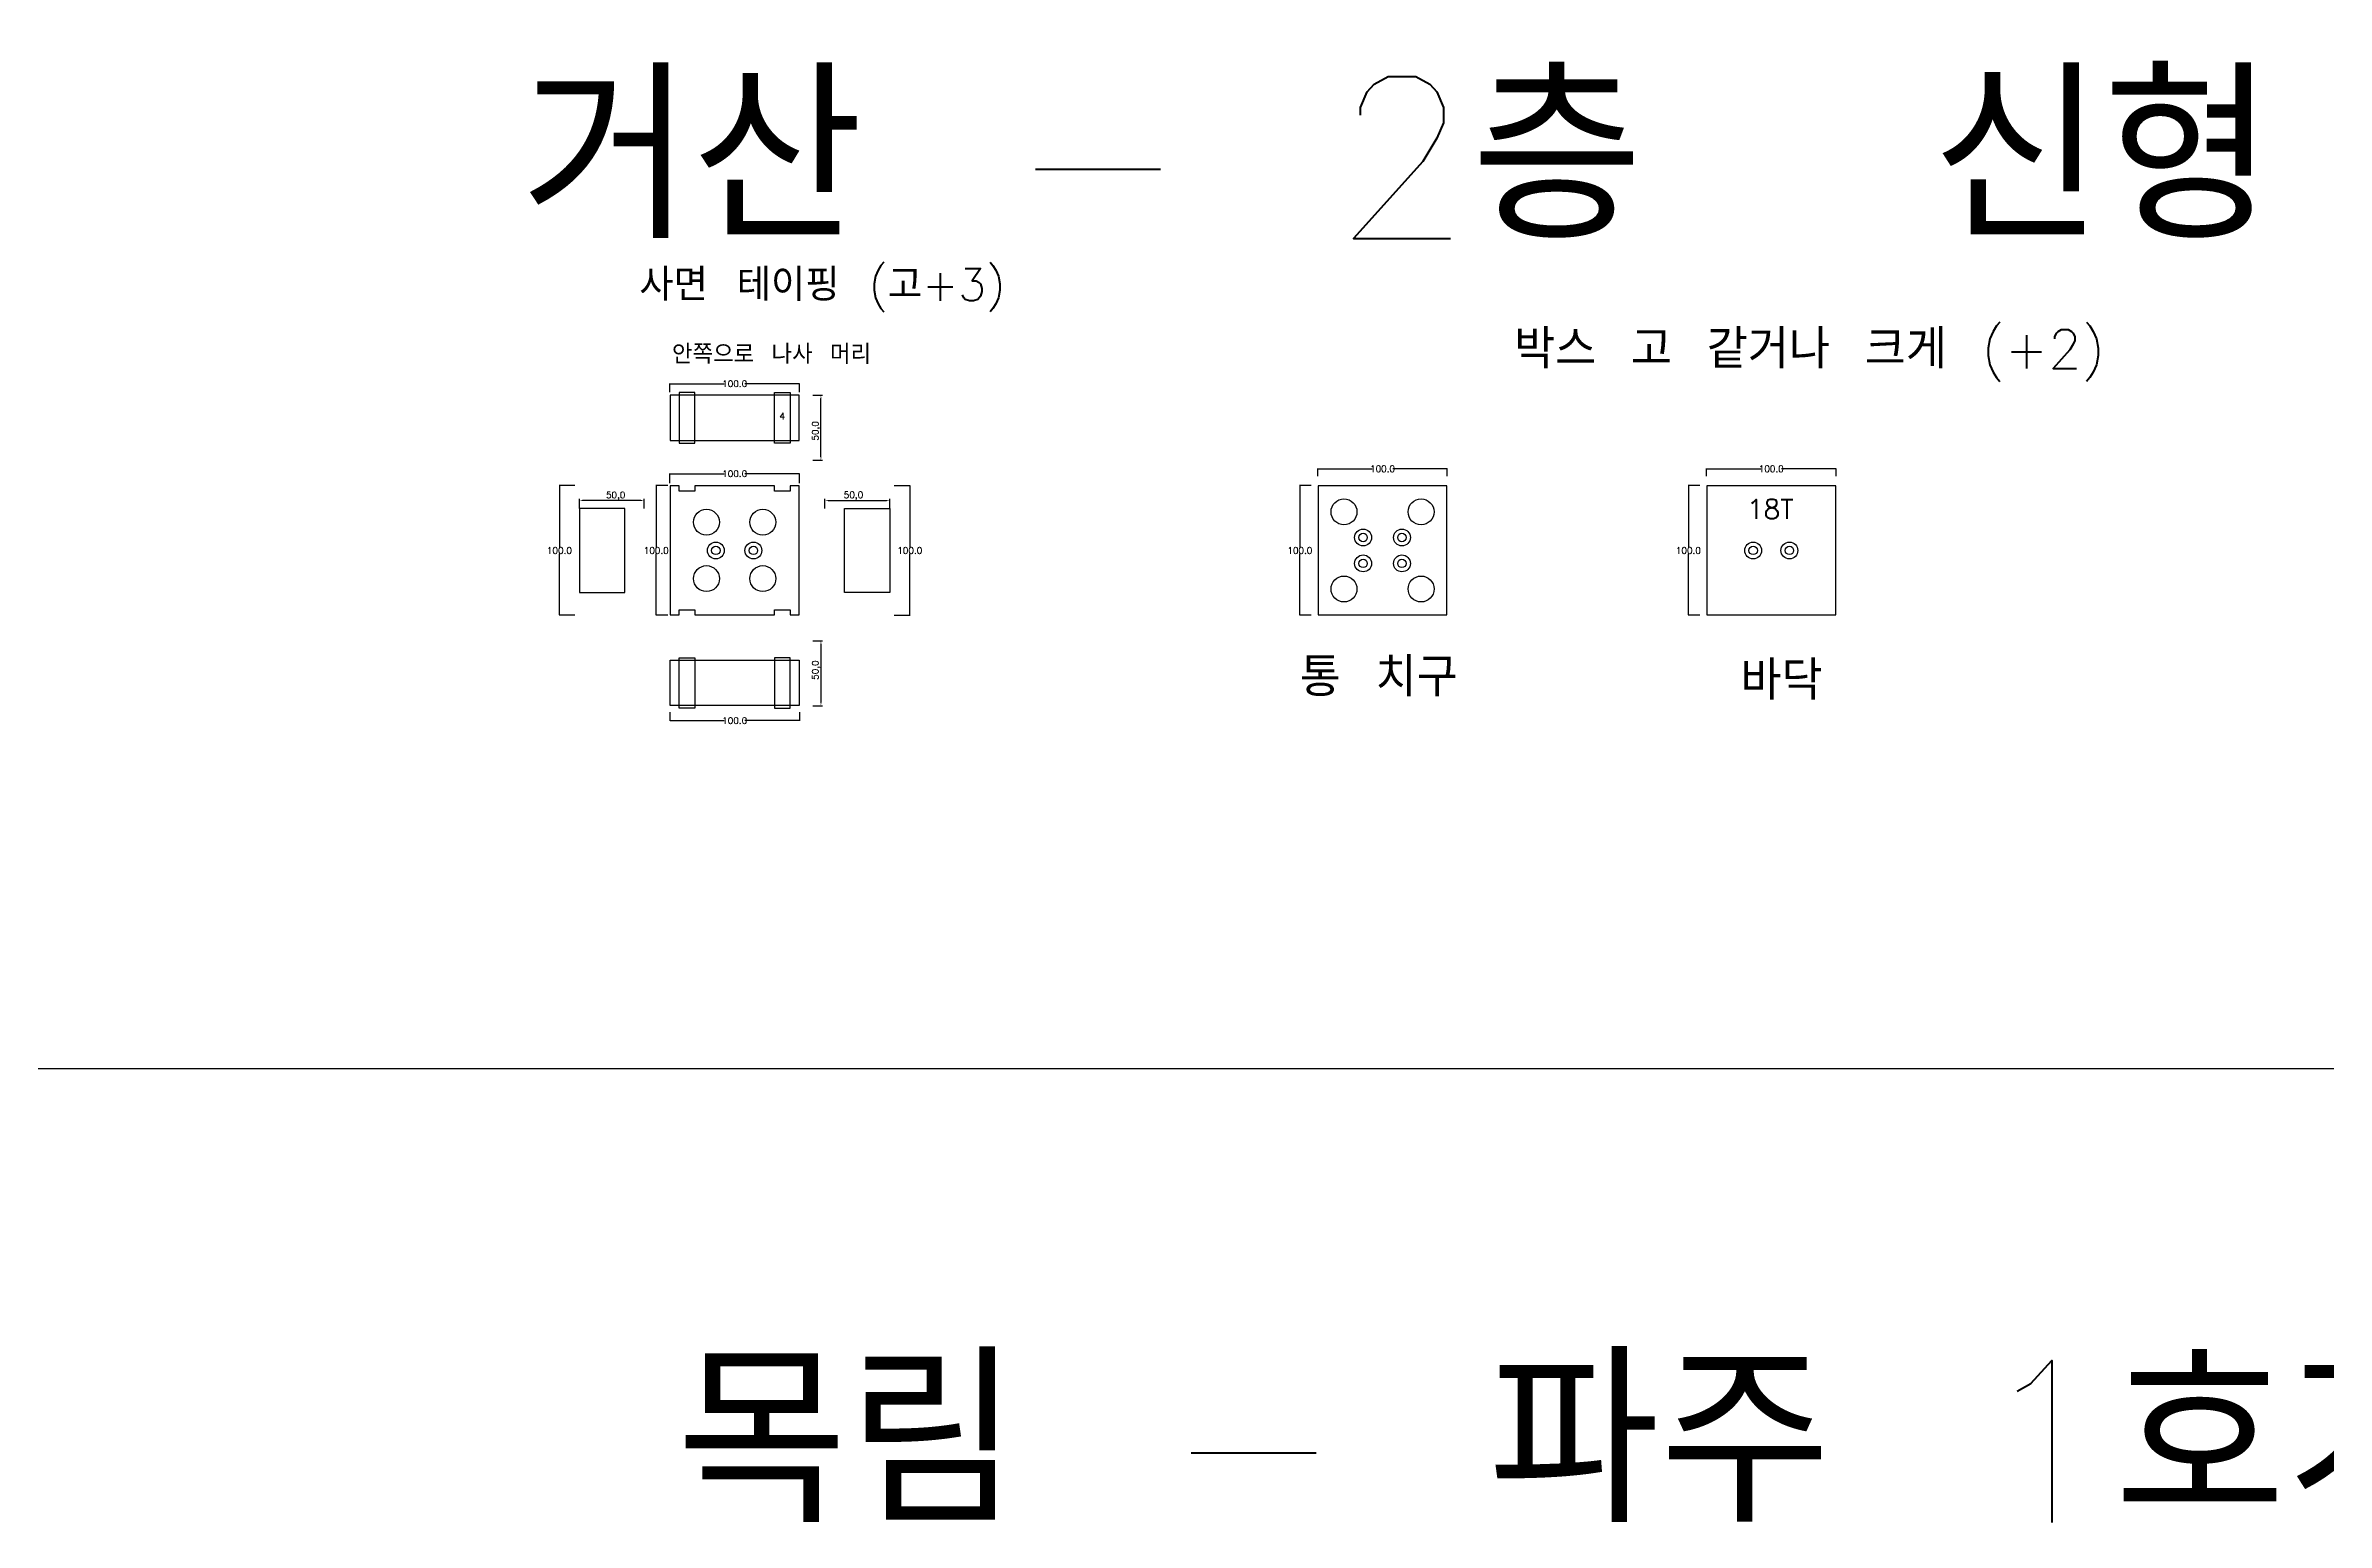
# Model space of a CAD drawing. Header units: millimetres. Extents: x 37110 to 56310, y -3510 to 5490.
# Drawn here: x 43678 to 45438, y 3340 to 4479 of the extents above; entities that cross this region are included whole.
import ezdxf

# ---------------------------------------------------------------- set-up
doc = ezdxf.new("R2010")
doc.units = ezdxf.units.MM
for name, color, linetype in [('TEXT', 3, 'Continuous'), ('볼트 구멍', 7, 'Continuous'), ('치구', 7, 'Continuous'), ('치수', 7, 'Continuous')]:
    doc.layers.add(name, color=color, linetype=linetype)
doc.styles.get("Standard").update_dxf_attribs({"font": 'txt.shx', "bigfont": 'whgtxt.shx'})
doc.dimstyles.new('ISO-25', dxfattribs={"dimtxt": 2.5, "dimasz": 2.5, "dimexe": 1.25, "dimexo": 0.625, "dimtad": 1, "dimtxsty": 'Standard', "dimcen": 2.5, "dimadec": 0, "dimazin": 0, "dimtfac": 1, "dimtmove": 0, "dimatfit": 3, "dimfxl": 0, "dimarcsym": 0})
doc.dimstyles.get("Standard").update_dxf_attribs({"dimtxt": 7, "dimasz": 0.18, "dimexe": 0.18, "dimexo": 0.0625, "dimgap": 0.09, "dimtad": 0, "dimtih": 1, "dimtoh": 1, "dimdec": 1, "dimzin": 0, "dimdsep": 46, "dimtxsty": 'Standard', "dimcen": 0.09, "dimadec": 0, "dimazin": 0, "dimtfac": 1, "dimtdec": 1, "dimtofl": 0, "dimtmove": 0, "dimatfit": 3, "dimfxl": 0, "dimtolj": 1, "dimtzin": 0, "dimarcsym": 0})

# ---------------------------------------------------------------- blocks, each defined once
blk = doc.blocks.new('*D2018')
at = {"layer": 'Defpoints', "color": 0, "linetype": 'Continuous'}
for p in [(44655.1, 4140), (44646.2, 4040), (44655.1, 4040)]:
    blk.add_point(p, dxfattribs=at)
at = {"layer": '치수', "color": 0, "linetype": 'Continuous', "lineweight": -2}
for p, q in [((44655, 4140), (44646, 4140)), ((44646.2, 4139.8), (44646.2, 4092.6)), ((44646.2, 4040.2), (44646.2, 4087.4)), ((44655, 4040), (44646, 4040))]:
    blk.add_line(p, q, dxfattribs=at)
at = {"layer": '치수', "color": 0, "linetype": 'Continuous'}
for points in [[(44646.2, 4139.8), (44646.2, 4139.8), (44646.2, 4140)], [(44646.2, 4040.2), (44646.2, 4040.2), (44646.2, 4040)]]:
    blk.add_solid(points, dxfattribs=at)
at = {"layer": '치수', "color": 0, "linetype": 'Continuous', "insert": (44646.2, 4090), "char_height": 5, "attachment_point": 5}
blk.add_mtext('\\A1;100.0', dxfattribs=at)
blk = doc.blocks.new('*D2029')
at = {"layer": 'Defpoints', "color": 0, "linetype": 'Continuous'}
for p in [(44660, 4147.1), (44760, 4153), (44760, 4147.1)]:
    blk.add_point(p, dxfattribs=at)
at = {"layer": '치수', "color": 0, "linetype": 'Continuous', "lineweight": -2}
for p, q in [((44660, 4147.2), (44660, 4153.2)), ((44660.2, 4153), (44702, 4153)), ((44759.8, 4153), (44718, 4153)), ((44760, 4147.2), (44760, 4153.2))]:
    blk.add_line(p, q, dxfattribs=at)
at = {"layer": '치수', "color": 0, "linetype": 'Continuous'}
for points in [[(44660.2, 4153), (44660.2, 4153), (44660, 4153)], [(44759.8, 4153), (44759.8, 4153), (44760, 4153)]]:
    blk.add_solid(points, dxfattribs=at)
at = {"layer": '치수', "color": 0, "linetype": 'Continuous', "insert": (44710, 4153), "char_height": 5, "attachment_point": 5}
blk.add_mtext('\\A1;100.0', dxfattribs=at)
blk = doc.blocks.new('*D2068')
at = {"layer": 'Defpoints', "color": 0, "linetype": 'Continuous'}
for p in [(44954.9, 4140), (44946, 4040), (44954.9, 4040)]:
    blk.add_point(p, dxfattribs=at)
at = {"layer": '치수', "color": 0, "linetype": 'Continuous', "lineweight": -2}
for p, q in [((44954.8, 4140), (44945.8, 4140)), ((44946, 4139.8), (44946, 4092.6)), ((44946, 4040.2), (44946, 4087.4)), ((44954.8, 4040), (44945.8, 4040))]:
    blk.add_line(p, q, dxfattribs=at)
at = {"layer": '치수', "color": 0, "linetype": 'Continuous'}
for points in [[(44945.9, 4139.8), (44946, 4139.8), (44946, 4140)], [(44945.9, 4040.2), (44946, 4040.2), (44946, 4040)]]:
    blk.add_solid(points, dxfattribs=at)
at = {"layer": '치수', "color": 0, "linetype": 'Continuous', "insert": (44946, 4090), "char_height": 5, "attachment_point": 5}
blk.add_mtext('\\A1;100.0', dxfattribs=at)
blk = doc.blocks.new('*D2069')
at = {"layer": 'Defpoints', "color": 0, "linetype": 'Continuous'}
for p in [(44960, 4147.1), (45060, 4153), (45060, 4147.1)]:
    blk.add_point(p, dxfattribs=at)
at = {"layer": '치수', "color": 0, "linetype": 'Continuous', "lineweight": -2}
for p, q in [((44960, 4147.2), (44960, 4153.2)), ((44960.2, 4153), (45002, 4153)), ((45059.8, 4153), (45018, 4153)), ((45060, 4147.2), (45060, 4153.2))]:
    blk.add_line(p, q, dxfattribs=at)
at = {"layer": '치수', "color": 0, "linetype": 'Continuous'}
for points in [[(44960.2, 4153), (44960.2, 4153), (44960, 4153)], [(45059.8, 4153), (45059.8, 4153), (45060, 4153)]]:
    blk.add_solid(points, dxfattribs=at)
at = {"layer": '치수', "color": 0, "linetype": 'Continuous', "insert": (45010, 4153), "char_height": 5, "attachment_point": 5}
blk.add_mtext('\\A1;100.0', dxfattribs=at)
blk = doc.blocks.new('*D2352')
at = {"layer": 'Defpoints', "color": 0, "linetype": 'Continuous'}
for p in [(44160, 3965.1), (44260, 3965.1), (44260, 3958.7)]:
    blk.add_point(p, dxfattribs=at)
at = {"layer": '치수', "color": 0, "linetype": 'Continuous', "lineweight": -2}
for p, q in [((44160, 3965.1), (44160, 3958.6)), ((44260, 3965.1), (44260, 3958.6)), ((44160.2, 3958.7), (44202, 3958.7)), ((44259.8, 3958.7), (44218, 3958.7))]:
    blk.add_line(p, q, dxfattribs=at)
at = {"layer": '치수', "color": 0, "linetype": 'Continuous'}
for points in [[(44160.2, 3958.8), (44160.2, 3958.7), (44160, 3958.7)], [(44259.8, 3958.8), (44259.8, 3958.7), (44260, 3958.7)]]:
    blk.add_solid(points, dxfattribs=at)
at = {"layer": '치수', "color": 0, "linetype": 'Continuous', "insert": (44210, 3958.7), "char_height": 5, "attachment_point": 5}
blk.add_mtext('\\A1;100.0', dxfattribs=at)
blk = doc.blocks.new('*D2350')
at = {"layer": 'Defpoints', "color": 0, "linetype": 'Continuous'}
for p in [(44160, 4141.8), (44260, 4149.2), (44260, 4141.8)]:
    blk.add_point(p, dxfattribs=at)
at = {"layer": '치수', "color": 0, "linetype": 'Continuous', "lineweight": -2}
for p, q in [((44160, 4141.9), (44160, 4149.4)), ((44160.2, 4149.2), (44202, 4149.2)), ((44259.8, 4149.2), (44218, 4149.2)), ((44260, 4141.9), (44260, 4149.4))]:
    blk.add_line(p, q, dxfattribs=at)
at = {"layer": '치수', "color": 0, "linetype": 'Continuous'}
for points in [[(44160.2, 4149.3), (44160.2, 4149.2), (44160, 4149.2)], [(44259.8, 4149.3), (44259.8, 4149.2), (44260, 4149.2)]]:
    blk.add_solid(points, dxfattribs=at)
at = {"layer": '치수', "color": 0, "linetype": 'Continuous', "insert": (44210, 4149.2), "char_height": 5, "attachment_point": 5}
blk.add_mtext('\\A1;100.0', dxfattribs=at)
blk = doc.blocks.new('*D2355')
at = {"layer": 'Defpoints', "color": 0}
for p in [(44090.2, 4128.5), (44090.2, 4121.8), (44140.2, 4121.7)]:
    blk.add_point(p, dxfattribs=at)
at = {"layer": '치수', "color": 0, "lineweight": -2}
for p, q in [((44090.2, 4122.4), (44090.2, 4129.7)), ((44137.7, 4128.5), (44092.7, 4128.5)), ((44140.2, 4122.3), (44140.2, 4129.7))]:
    blk.add_line(p, q, dxfattribs=at)
at = {"layer": '치수', "color": 0}
for points in [[(44092.7, 4128.9), (44092.7, 4128.1), (44090.2, 4128.5)], [(44137.7, 4128.9), (44137.7, 4128.1), (44140.2, 4128.5)]]:
    blk.add_solid(points, dxfattribs=at)
at = {"layer": '치수', "color": 0, "insert": (44118.2, 4132), "char_height": 5, "attachment_point": 5}
blk.add_mtext('50,0', dxfattribs=at)
blk = doc.blocks.new('*D2354')
at = {"layer": 'Defpoints', "color": 0, "linetype": 'Continuous'}
for p in [(44158.5, 4140), (44149.5, 4040), (44158.5, 4040)]:
    blk.add_point(p, dxfattribs=at)
at = {"layer": '치수', "color": 0, "linetype": 'Continuous', "lineweight": -2}
for p, q in [((44158.5, 4140), (44149.3, 4140)), ((44149.5, 4139.8), (44149.5, 4092.6)), ((44149.5, 4040.2), (44149.5, 4087.4)), ((44158.5, 4040), (44149.3, 4040))]:
    blk.add_line(p, q, dxfattribs=at)
at = {"layer": '치수', "color": 0, "linetype": 'Continuous'}
for points in [[(44149.4, 4139.8), (44149.5, 4139.8), (44149.5, 4140)], [(44149.4, 4040.2), (44149.5, 4040.2), (44149.5, 4040)]]:
    blk.add_solid(points, dxfattribs=at)
at = {"layer": '치수', "color": 0, "linetype": 'Continuous', "insert": (44149.5, 4090), "char_height": 5, "attachment_point": 5}
blk.add_mtext('\\A1;100.0', dxfattribs=at)
blk = doc.blocks.new('*D2353')
at = {"layer": 'Defpoints', "color": 0, "linetype": 'Continuous'}
for p in [(44086.9, 4140), (44074.8, 4040), (44086.9, 4040)]:
    blk.add_point(p, dxfattribs=at)
at = {"layer": '치수', "color": 0, "linetype": 'Continuous', "lineweight": -2}
for p, q in [((44086.8, 4140), (44074.6, 4140)), ((44074.8, 4139.8), (44074.8, 4092.6)), ((44074.8, 4040.2), (44074.8, 4087.4)), ((44086.8, 4040), (44074.6, 4040))]:
    blk.add_line(p, q, dxfattribs=at)
at = {"layer": '치수', "color": 0, "linetype": 'Continuous'}
for points in [[(44074.8, 4139.8), (44074.8, 4139.8), (44074.8, 4140)], [(44074.8, 4040.2), (44074.8, 4040.2), (44074.8, 4040)]]:
    blk.add_solid(points, dxfattribs=at)
at = {"layer": '치수', "color": 0, "linetype": 'Continuous', "insert": (44074.8, 4090), "char_height": 5, "attachment_point": 5}
blk.add_mtext('\\A1;100.0', dxfattribs=at)
blk = doc.blocks.new('*D2351')
at = {"layer": 'Defpoints', "color": 0, "linetype": 'Continuous'}
for p in [(44160, 4212.2), (44260, 4218.6), (44260, 4212.2)]:
    blk.add_point(p, dxfattribs=at)
at = {"layer": '치수', "color": 0, "linetype": 'Continuous', "lineweight": -2}
for p, q in [((44160, 4212.2), (44160, 4218.8)), ((44160.2, 4218.6), (44202, 4218.6)), ((44259.8, 4218.6), (44218, 4218.6)), ((44260, 4212.2), (44260, 4218.8))]:
    blk.add_line(p, q, dxfattribs=at)
at = {"layer": '치수', "color": 0, "linetype": 'Continuous'}
for points in [[(44160.2, 4218.6), (44160.2, 4218.5), (44160, 4218.6)], [(44259.8, 4218.6), (44259.8, 4218.5), (44260, 4218.6)]]:
    blk.add_solid(points, dxfattribs=at)
at = {"layer": '치수', "color": 0, "linetype": 'Continuous', "insert": (44210, 4218.6), "char_height": 5, "attachment_point": 5}
blk.add_mtext('\\A1;100.0', dxfattribs=at)
blk = doc.blocks.new('*D2359')
at = {"layer": 'Defpoints', "color": 0}
for p in [(44269.7, 4209.7), (44276.6, 4209.7), (44269.7, 4159.7)]:
    blk.add_point(p, dxfattribs=at)
at = {"layer": '치수', "color": 0, "lineweight": -2}
for p, q in [((44270.3, 4209.7), (44277.8, 4209.7)), ((44276.6, 4162.2), (44276.6, 4207.2)), ((44270.3, 4159.7), (44277.8, 4159.7))]:
    blk.add_line(p, q, dxfattribs=at)
at = {"layer": '치수', "color": 0}
for points in [[(44276.2, 4207.2), (44277, 4207.2), (44276.6, 4209.7)], [(44276.2, 4162.2), (44277, 4162.2), (44276.6, 4159.7)]]:
    blk.add_solid(points, dxfattribs=at)
at = {"layer": '치수', "color": 0, "insert": (44273, 4182.2), "char_height": 5, "attachment_point": 5, "rotation": 90}
blk.add_mtext('50,0', dxfattribs=at)
blk = doc.blocks.new('*D2358')
at = {"layer": 'Defpoints', "color": 0}
for p in [(44279.7, 4121.8), (44329.7, 4128.6), (44329.7, 4121.8)]:
    blk.add_point(p, dxfattribs=at)
at = {"layer": '치수', "color": 0, "lineweight": -2}
for p, q in [((44279.7, 4122.4), (44279.7, 4129.8)), ((44282.2, 4128.6), (44327.2, 4128.6)), ((44329.7, 4122.4), (44329.7, 4129.8))]:
    blk.add_line(p, q, dxfattribs=at)
at = {"layer": '치수', "color": 0}
for points in [[(44282.2, 4129), (44282.2, 4128.2), (44279.7, 4128.6)], [(44327.2, 4129), (44327.2, 4128.2), (44329.7, 4128.6)]]:
    blk.add_solid(points, dxfattribs=at)
at = {"layer": '치수', "color": 0, "insert": (44301.7, 4132.1), "char_height": 5, "attachment_point": 5}
blk.add_mtext('50,0', dxfattribs=at)
blk = doc.blocks.new('*D2357')
at = {"layer": 'Defpoints', "color": 0}
for p in [(44269.7, 4020.2), (44269.7, 3970.2), (44276.6, 3970.2)]:
    blk.add_point(p, dxfattribs=at)
at = {"layer": '치수', "color": 0, "lineweight": -2}
for p, q in [((44270.3, 4020.2), (44277.8, 4020.2)), ((44276.6, 4017.7), (44276.6, 3972.7)), ((44270.3, 3970.2), (44277.8, 3970.2))]:
    blk.add_line(p, q, dxfattribs=at)
at = {"layer": '치수', "color": 0}
for points in [[(44276.2, 4017.7), (44277, 4017.7), (44276.6, 4020.2)], [(44276.2, 3972.7), (44277, 3972.7), (44276.6, 3970.2)]]:
    blk.add_solid(points, dxfattribs=at)
at = {"layer": '치수', "color": 0, "insert": (44273, 3997.7), "char_height": 5, "attachment_point": 5, "rotation": 90}
blk.add_mtext('50,0', dxfattribs=at)
blk = doc.blocks.new('*D2356')
at = {"layer": 'Defpoints', "color": 0, "linetype": 'Continuous'}
for p in [(44333.1, 4140), (44333.1, 4040), (44345.2, 4040)]:
    blk.add_point(p, dxfattribs=at)
at = {"layer": '치수', "color": 0, "linetype": 'Continuous', "lineweight": -2}
for p, q in [((44333.2, 4140), (44345.4, 4140)), ((44345.2, 4139.8), (44345.2, 4092.6)), ((44345.2, 4040.2), (44345.2, 4087.4)), ((44333.2, 4040), (44345.4, 4040))]:
    blk.add_line(p, q, dxfattribs=at)
at = {"layer": '치수', "color": 0, "linetype": 'Continuous'}
for points in [[(44345.2, 4139.8), (44345.2, 4139.8), (44345.2, 4140)], [(44345.2, 4040.2), (44345.2, 4040.2), (44345.2, 4040)]]:
    blk.add_solid(points, dxfattribs=at)
at = {"layer": '치수', "color": 0, "linetype": 'Continuous', "insert": (44345.2, 4090), "char_height": 5, "attachment_point": 5}
blk.add_mtext('\\A1;100.0', dxfattribs=at)

msp = doc.modelspace()

# ---------------------------------------------------------------- linework, layer by layer
at = {"color": 6}
msp.add_line((56310, 3690), (37110, 3690), dxfattribs=at)
at = {"color": 0}
for centre in [(44188.25, 4111.75), (44231.75, 4111.75), (44188.25, 4068.25), (44231.75, 4068.25)]:
    msp.add_circle(centre, 10, dxfattribs=at)
at = {"layer": '볼트 구멍', "color": 6}
for centre in [(44695, 4100), (44725, 4100), (44695, 4080), (44725, 4080), (44996, 4090), (45024, 4090)]:
    msp.add_circle(centre, 6.5, dxfattribs=at)
at = {"layer": '볼트 구멍', "color": 3}
for centre in [(44695, 4100), (44725, 4100), (44195.5, 4090), (44224.5, 4090), (44996, 4090), (45024, 4090), (44695, 4080), (44725, 4080)]:
    msp.add_circle(centre, 3.25, dxfattribs=at)
at = {"layer": '볼트 구멍', "color": 2}
for centre in [(44195.5, 4090), (44224.5, 4090)]:
    msp.add_circle(centre, 6.5, dxfattribs=at)
at = {"layer": '치구'}
for points in [[(44160.25, 4174.75), (44259.75, 4174.75), (44259.75, 4209.75), (44160.25, 4209.75)], [(44160.25, 4040.25), (44167.25, 4040.25), (44167.25, 4044.25), (44179.25, 4044.25), (44179.25, 4040.25), (44240.75, 4040.25), (44240.75, 4044.25), (44252.75, 4044.25), (44252.75, 4040.25), (44259.75, 4040.25), (44259.75, 4139.75), (44252.75, 4139.75), (44252.75, 4135.75), (44240.75, 4135.75), (44240.75, 4139.75), (44179.25, 4139.75), (44179.25, 4135.75), (44167.25, 4135.75), (44167.25, 4139.75), (44160.25, 4139.75)], [(44660.25, 4139.75), (44660.25, 4040.25), (44759.75, 4040.25), (44759.75, 4139.75)], [(44960.25, 4139.75), (44960.25, 4040.25), (45059.75, 4040.25), (45059.75, 4139.75)], [(44125.25, 4122.35), (44090.25, 4122.35), (44090.25, 4057.65), (44125.25, 4057.65)], [(44294.75, 4122.35), (44329.75, 4122.35), (44329.75, 4057.65), (44294.75, 4057.65)], [(44160.25, 4005.25), (44259.75, 4005.25), (44259.75, 3970.25), (44160.25, 3970.25)]]:
    msp.add_lwpolyline(points, close=True, dxfattribs=at)
at = {"layer": '치구', "color": 1}
for points in [[(44167.25, 4172.75), (44179.25, 4172.75), (44179.25, 4211.747), (44167.25, 4211.747)], [(44252.75, 4172.75), (44240.75, 4172.75), (44240.75, 4211.747), (44252.75, 4211.747)], [(44167.25, 4007.25), (44179.25, 4007.25), (44179.25, 3968.253), (44167.25, 3968.253)], [(44252.75, 4007.25), (44240.75, 4007.25), (44240.75, 3968.253), (44252.75, 3968.253)]]:
    msp.add_lwpolyline(points, close=True, dxfattribs=at)
at = {"layer": '치구'}
for centre in [(44680.25, 4119.75), (44739.75, 4119.75), (44680.25, 4060.25), (44739.75, 4060.25)]:
    msp.add_circle(centre, 10, dxfattribs=at)

# ---------------------------------------------------------------- texts
at = {"layer": 'TEXT', "linetype": 'Continuous'}
for s, height, p in [('거산 - 2층  신형 (통치구)', 125, (44044.826, 4330.618)), ('사면 테이핑 (고+3)', 25, (44136.453, 4282.518)), ('목림 - 파주 1호기', 125, (44164.926, 3340.198))]:
    msp.add_text(s, height=height, dxfattribs=at).set_placement(p)
at = {"layer": 'TEXT', "color": 1}
for s, height, p in [('박스 고 같거나 크게 (+2)', 30, (44811.466, 4230.443)), ('안쪽으로 나사 머리', 15, (44161.654, 4233.927)), ('4', 5, (44244.562, 4191.052)), ('18T', 15, (44991.162, 4114.409)), ('통 치구', 30, (44646.097, 3977.474)), ('바닥', 30, (44986.14, 3974.783))]:
    msp.add_text(s, height=height, dxfattribs=at).set_placement(p)

# ---------------------------------------------------------------- dimensions: what is measured, and where the dimension line sits
at = {"layer": '치수', "color": 4, "linetype": 'Continuous'}
for base, p1, p2, picture, middle in [((44260, 4218.572), (44160, 4212.175), (44260, 4212.175), '*D2351', (44210, 4218.572)), ((44260, 3958.739), (44160, 3965.137), (44260, 3965.137), '*D2352', (44210, 3958.739))]:
    dim = msp.add_linear_dim(base=base, p1=p1, p2=p2, dimstyle='Standard', override={"dimtxt": 5}, dxfattribs=at)
    dim.commit()
    dim.dimension.update_dxf_attribs({"geometry": picture, "text_midpoint": middle, "dimtype": 160})
at = {"layer": '치수', "color": 4}
for base, p1, p2, angle, picture, middle in [((44276.577, 4209.75), (44269.68, 4159.75), (44269.68, 4209.75), 90, '*D2359', (44276.577, 4182.25)), ((44090.25, 4128.477), (44140.25, 4121.7), (44090.25, 4121.8), 180, '*D2355', (44118.25, 4128.477)), ((44276.577, 3970.25), (44269.68, 4020.25), (44269.68, 3970.25), 270, '*D2357', (44276.577, 3997.75))]:
    dim = msp.add_linear_dim(base=base, p1=p1, p2=p2, angle=angle, dimstyle='ISO-25', override={"dimtxt": 5, "dimdec": 1, "dimzin": 0, "dimtdec": 1}, dxfattribs=at)
    dim.commit()
    dim.dimension.update_dxf_attribs({"geometry": picture, "text_midpoint": middle, "dimtype": 160})
at = {"layer": '치수', "color": 4, "linetype": 'Continuous'}
for base, p1, p2, picture, middle in [((44760, 4152.99), (44660, 4147.107), (44760, 4147.107), '*D2029', (44710, 4152.99)), ((45060, 4152.99), (44960, 4147.107), (45060, 4147.107), '*D2069', (45010, 4152.99)), ((44260, 4149.222), (44160, 4141.825), (44260, 4141.825), '*D2350', (44210, 4149.222))]:
    dim = msp.add_linear_dim(base=base, p1=p1, p2=p2, dimstyle='Standard', override={"dimtxt": 5}, dxfattribs=at)
    dim.commit()
    dim.dimension.update_dxf_attribs({"geometry": picture, "text_midpoint": middle})
for base, p1, p2, picture, middle in [((44074.782, 4040), (44086.852, 4140), (44086.852, 4040), '*D2353', (44074.782, 4090)), ((44149.47, 4040), (44158.54, 4140), (44158.54, 4040), '*D2354', (44149.47, 4090)), ((44345.218, 4040), (44333.148, 4140), (44333.148, 4040), '*D2356', (44345.218, 4090)), ((44646.204, 4040), (44655.109, 4140), (44655.109, 4040), '*D2018', (44646.204, 4090)), ((44945.954, 4040), (44954.859, 4140), (44954.859, 4040), '*D2068', (44945.954, 4090))]:
    dim = msp.add_linear_dim(base=base, p1=p1, p2=p2, angle=90, dimstyle='Standard', override={"dimtxt": 5}, dxfattribs=at)
    dim.commit()
    dim.dimension.update_dxf_attribs({"geometry": picture, "text_midpoint": middle})
at = {"layer": '치수', "color": 4}
dim = msp.add_linear_dim(base=(44329.75, 4128.577), p1=(44279.75, 4121.8), p2=(44329.75, 4121.8), dimstyle='ISO-25', override={"dimtxt": 5, "dimdec": 1, "dimzin": 0, "dimtdec": 1}, dxfattribs=at)
dim.commit()
dim.dimension.update_dxf_attribs({"geometry": '*D2358', "text_midpoint": (44301.75, 4128.577), "dimtype": 160})

doc.saveas('drawing.dxf')
